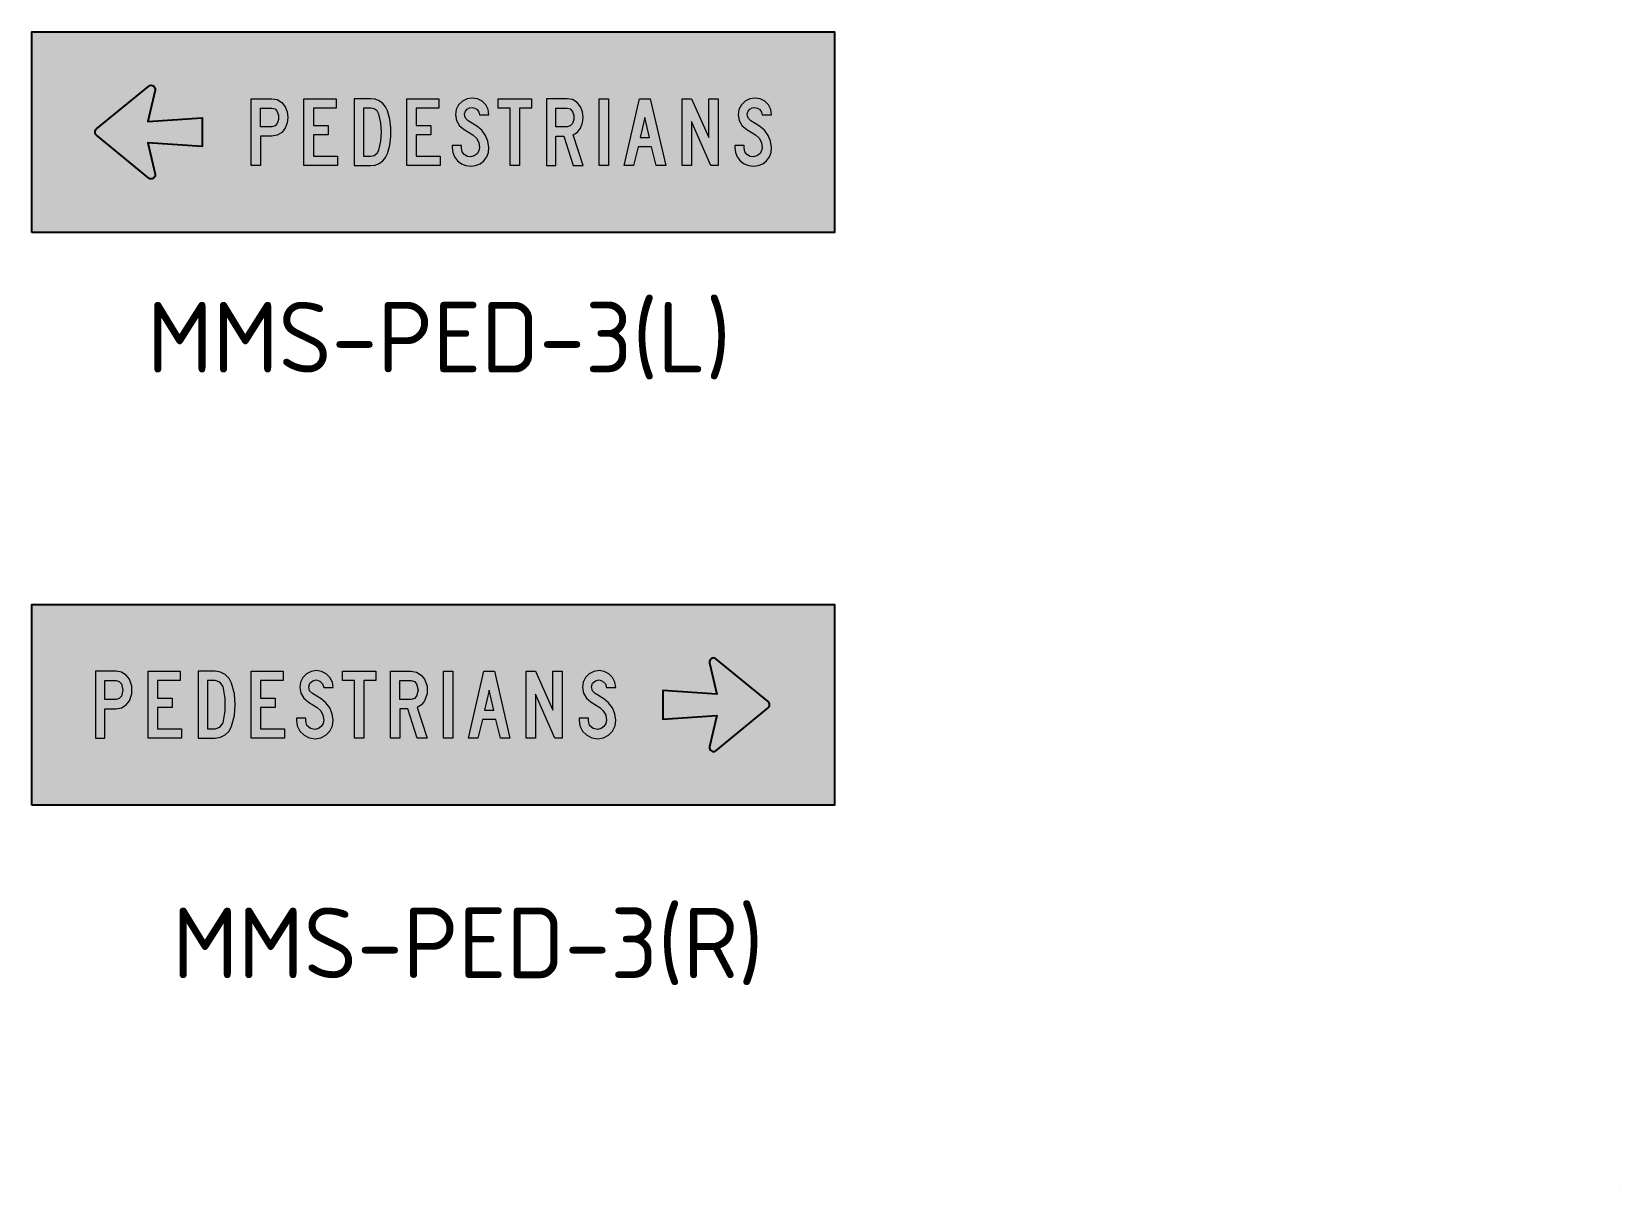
# Model space of a CAD drawing. Extents: x 122 to 359, y 73 to 246.
import ezdxf
from ezdxf.enums import TextEntityAlignment as Align

# ---------------------------------------------------------------- set-up
doc = ezdxf.new("R2010")
doc.units = 0
for name, color, linetype in [('L25', 1, 'CONTINUOUS'), ('L35', 3, 'CONTINUOUS'), ('TBLK18', 4, 'CONTINUOUS'), ('yellow', 50, 'CONTINUOUS')]:
    doc.layers.add(name, color=color, linetype=linetype)
doc.styles.add('ISO', font='iso3098b.shx')

msp = doc.modelspace()

# ---------------------------------------------------------------- hatches: boundary and pattern name
at = {"layer": 'L25'}
for points in [[(147.41, 233.42), (139.31, 232.87), (140.4, 237.55, 0.696241), (139.44, 238.15), (131.62, 231.73, 0.457164), (131.62, 230.82), (139.44, 224.4, 0.689638), (140.4, 224.98), (139.31, 229.67), (147.41, 229.12)], [(167.44, 236.27), (162.64, 236.27), (162.64, 226.27), (167.64, 226.27), (167.64, 227.67), (164.04, 227.67), (164.04, 230.87), (166.24, 230.87), (166.24, 232.27), (164.04, 232.27), (164.04, 234.87), (167.44, 234.87)], [(182.82, 236.27), (178.02, 236.27), (178.02, 226.27), (183.02, 226.27), (183.02, 227.67), (179.42, 227.67), (179.42, 230.87), (181.62, 230.87), (181.62, 232.27), (179.42, 232.27), (179.42, 234.87), (182.82, 234.87)], [(189.26, 235.9), (188.56, 236.25), (187.79, 236.37), (187.01, 236.25), (186.32, 235.9), (185.76, 235.35), (185.41, 234.65), (185.29, 233.87), (185.44, 233), (185.9, 232.23), (186.59, 231.67), (187.89, 230.87), (188.43, 230.36), (188.77, 229.71), (188.89, 228.97), (188.79, 228.46), (188.51, 228.02), (188.09, 227.71), (187.59, 227.57), (187.06, 227.64), (186.6, 227.91), (186.29, 228.35), (186.19, 228.87), (186.19, 229.27), (184.79, 229.27), (184.79, 228.97), (184.88, 228.25), (185.16, 227.57), (185.6, 226.99), (186.18, 226.54), (186.86, 226.27), (187.59, 226.17), (188.3, 226.27), (188.97, 226.55), (189.53, 227), (189.96, 227.58), (190.22, 228.25), (190.29, 228.97), (190.14, 229.91), (189.78, 230.79), (189.21, 231.56), (188.49, 232.17), (187.19, 232.97), (186.88, 233.24), (186.69, 233.6), (186.65, 234.01), (186.77, 234.4), (187.03, 234.72), (187.38, 234.92), (187.79, 234.97), (188.2, 234.87), (188.55, 234.63), (188.78, 234.28), (188.89, 233.87), (190.29, 233.87), (190.17, 234.65), (189.81, 235.35)], [(196.67, 236.27), (191.68, 236.27), (191.68, 234.87), (193.47, 234.87), (193.47, 226.27), (194.87, 226.27), (194.87, 234.87), (196.67, 234.87)], [(208.17, 236.27), (206.77, 236.27), (206.77, 226.27), (208.17, 226.27)], [(220.56, 236.27), (219.16, 236.27), (219.16, 226.27), (220.56, 226.27), (220.56, 232.87), (223.46, 226.27), (224.56, 226.27), (224.56, 236.27), (223.16, 236.27), (223.16, 230.47)], [(228.91, 234.01), (229.03, 234.4), (229.29, 234.72), (229.64, 234.92), (230.05, 234.97), (230.46, 234.87), (230.81, 234.63), (231.04, 234.28), (231.15, 233.87), (232.55, 233.87), (232.43, 234.65), (232.07, 235.35), (231.52, 235.9), (230.82, 236.25), (230.05, 236.37), (229.27, 236.25), (228.58, 235.9), (228.02, 235.35), (227.67, 234.65), (227.55, 233.87), (227.71, 233), (228.16, 232.23), (228.85, 231.67), (230.15, 230.87), (230.69, 230.36), (231.03, 229.71), (231.15, 228.97), (231.05, 228.46), (230.77, 228.02), (230.35, 227.71), (229.85, 227.57), (229.32, 227.64), (228.86, 227.91), (228.56, 228.35), (228.45, 228.87), (228.45, 229.27), (227.05, 229.27), (227.05, 228.97), (227.14, 228.25), (227.42, 227.57), (227.86, 226.99), (228.45, 226.54), (229.12, 226.27), (229.85, 226.17), (230.56, 226.27), (231.23, 226.55), (231.79, 227), (232.22, 227.58), (232.48, 228.25), (232.55, 228.97), (232.4, 229.91), (232.04, 230.79), (231.48, 231.56), (230.75, 232.17), (229.45, 232.97), (229.14, 233.24), (228.95, 233.6)], [(224.22, 152.56, 0.696241), (223.27, 151.97), (224.36, 147.29), (216.26, 147.84), (216.26, 143.54), (224.36, 144.09), (223.27, 139.4, 0.689638), (224.22, 138.81), (232.05, 145.23, 0.457164), (232.05, 146.14)], [(144.15, 150.69), (139.35, 150.69), (139.35, 140.69), (144.35, 140.69), (144.35, 142.09), (140.75, 142.09), (140.75, 145.29), (142.95, 145.29), (142.95, 146.69), (140.75, 146.69), (140.75, 149.29), (144.15, 149.29)], [(159.52, 150.69), (154.73, 150.69), (154.73, 140.69), (159.72, 140.69), (159.72, 142.09), (156.13, 142.09), (156.13, 145.29), (158.33, 145.29), (158.33, 146.69), (156.13, 146.69), (156.13, 149.29), (159.52, 149.29)], [(166.52, 149.76), (165.97, 150.31), (165.27, 150.67), (164.5, 150.79), (163.72, 150.67), (163.02, 150.31), (162.47, 149.76), (162.12, 149.06), (162, 148.29), (162.15, 147.41), (162.6, 146.65), (163.3, 146.09), (164.6, 145.29), (165.14, 144.78), (165.48, 144.12), (165.59, 143.39), (165.5, 142.88), (165.22, 142.43), (164.8, 142.12), (164.3, 141.99), (163.6, 142.13), (163.09, 142.61), (162.9, 143.29), (162.9, 143.69), (161.5, 143.69), (161.5, 143.39), (161.63, 142.52), (162.03, 141.74), (162.65, 141.12), (163.43, 140.72), (164.3, 140.59), (165.15, 140.73), (165.91, 141.13), (166.52, 141.75), (166.89, 142.53), (166.99, 143.39), (166.85, 144.33), (166.49, 145.21), (165.92, 145.98), (165.19, 146.59), (163.9, 147.39), (163.49, 147.79), (163.36, 148.35), (163.52, 148.89), (163.94, 149.27), (164.5, 149.39), (165.03, 149.22), (165.43, 148.82), (165.59, 148.29), (166.99, 148.29), (166.88, 149.06)], [(173.38, 150.69), (168.38, 150.69), (168.38, 149.29), (170.18, 149.29), (170.18, 140.69), (171.58, 140.69), (171.58, 149.29), (173.38, 149.29)], [(184.87, 150.69), (183.48, 150.69), (183.48, 140.69), (184.87, 140.69)], [(197.26, 150.69), (195.87, 150.69), (195.87, 140.69), (197.26, 140.69), (197.26, 147.29), (200.16, 140.69), (201.26, 140.69), (201.26, 150.69), (199.86, 150.69), (199.86, 144.89)], [(208.78, 149.76), (208.23, 150.31), (207.53, 150.67), (206.76, 150.79), (205.98, 150.67), (205.29, 150.31), (204.73, 149.76), (204.38, 149.06), (204.26, 148.29), (204.41, 147.41), (204.86, 146.65), (205.56, 146.09), (206.86, 145.29), (207.39, 144.78), (207.74, 144.12), (207.86, 143.39), (207.76, 142.88), (207.48, 142.43), (207.06, 142.12), (206.55, 141.99), (205.86, 142.13), (205.34, 142.61), (205.15, 143.29), (205.15, 143.69), (203.76, 143.69), (203.76, 143.39), (203.89, 142.52), (204.29, 141.74), (204.91, 141.12), (205.69, 140.72), (206.55, 140.59), (207.41, 140.73), (208.18, 141.13), (208.77, 141.75), (209.15, 142.53), (209.25, 143.39), (209.11, 144.33), (208.74, 145.21), (208.18, 145.98), (207.46, 146.59), (206.16, 147.39), (205.76, 147.79), (205.62, 148.35), (205.78, 148.89), (206.2, 149.27), (206.76, 149.39), (207.29, 149.22), (207.69, 148.82), (207.86, 148.29), (209.25, 148.29), (209.13, 149.06)]]:
    msp.add_hatch(color=256, dxfattribs=at).paths.add_polyline_path(points)
h = msp.add_hatch(color=256, dxfattribs=at)
h.paths.add_polyline_path([(159.34, 235.71), (158.65, 236.13), (157.85, 236.27), (154.75, 236.27), (154.75, 226.27), (156.15, 226.27), (156.15, 230.67), (157.85, 230.67), (158.65, 230.82), (159.34, 231.24), (159.85, 231.87), (160.15, 232.65), (160.25, 233.47), (160.15, 234.3), (159.85, 235.07)])
h.paths.add_polyline_path([(156.15, 234.87), (157.85, 234.87), (158.32, 234.74), (158.65, 234.37), (158.83, 233.78), (158.83, 233.16), (158.65, 232.57), (158.32, 232.21), (157.85, 232.07), (156.15, 232.07)], flags=16)
h = msp.add_hatch(color=256, dxfattribs=at)
h.paths.add_polyline_path([(174.42, 235.57), (173.89, 235.95), (173.28, 236.19), (172.63, 236.27), (170.13, 236.27), (170.13, 226.27), (172.63, 226.27), (173.28, 226.35), (173.89, 226.6), (174.42, 226.98), (174.84, 227.48), (175.13, 228.07), (175.46, 229.33), (175.63, 230.62), (175.63, 231.93), (175.46, 233.21), (175.13, 234.47), (174.84, 235.06)])
h.paths.add_polyline_path([(172.63, 234.87), (173.15, 234.76), (173.57, 234.44), (173.83, 233.97), (174.11, 232.64), (174.21, 231.27), (174.11, 229.91), (173.83, 228.57), (173.57, 228.11), (173.15, 227.79), (172.63, 227.67), (171.53, 227.67), (171.53, 234.87)], flags=16)
h = msp.add_hatch(color=256, dxfattribs=at)
h.paths.add_polyline_path([(203.47, 235.71), (202.77, 236.13), (201.97, 236.27), (198.88, 236.27), (198.88, 226.27), (200.28, 226.27), (200.28, 230.67), (201.47, 230.67), (202.87, 226.27), (204.37, 226.27), (202.87, 230.87), (203.51, 231.28), (203.97, 231.87), (204.27, 232.65), (204.38, 233.47), (204.27, 234.3), (203.97, 235.07)])
h.paths.add_polyline_path([(200.28, 234.87), (201.97, 234.87), (202.44, 234.74), (202.77, 234.37), (202.96, 233.78), (202.96, 233.16), (202.77, 232.57), (202.44, 232.21), (201.97, 232.07), (200.28, 232.07)], flags=16)
h = msp.add_hatch(color=256, dxfattribs=at)
h.paths.add_polyline_path([(214.41, 236.27), (212.81, 236.27), (210.51, 226.27), (211.91, 226.27), (212.61, 229.07), (214.61, 229.07), (215.31, 226.27), (216.71, 226.27)])
h.paths.add_polyline_path([(213.61, 233.47), (214.31, 230.47), (212.91, 230.47)], flags=16)
h = msp.add_hatch(color=256, dxfattribs=at)
h.paths.add_polyline_path([(136.55, 149.49), (136.05, 150.13), (135.35, 150.54), (134.56, 150.69), (131.46, 150.69), (131.46, 140.69), (132.85, 140.69), (132.85, 145.09), (134.56, 145.09), (135.35, 145.23), (136.05, 145.65), (136.55, 146.29), (136.91, 147.33), (136.91, 148.44)])
h.paths.add_polyline_path([(132.85, 149.29), (134.56, 149.29), (135.03, 149.15), (135.35, 148.79), (135.56, 147.89), (135.35, 146.99), (135.03, 146.63), (134.56, 146.49), (132.85, 146.49)], flags=16)
h = msp.add_hatch(color=256, dxfattribs=at)
h.paths.add_polyline_path([(150.88, 150.19), (150.14, 150.56), (149.34, 150.69), (146.84, 150.69), (146.84, 140.69), (149.34, 140.69), (150.14, 140.82), (150.88, 141.19), (151.46, 141.76), (151.83, 142.49), (152.23, 144.07), (152.36, 145.69), (152.23, 147.31), (151.83, 148.89), (151.46, 149.61)])
h.paths.add_polyline_path([(150.08, 149.04), (150.54, 148.39), (150.87, 146.6), (150.87, 144.78), (150.54, 142.99), (150.08, 142.34), (149.34, 142.09), (148.24, 142.09), (148.24, 149.29), (149.34, 149.29)], flags=16)
h = msp.add_hatch(color=256, dxfattribs=at)
h.paths.add_polyline_path([(180.17, 150.13), (179.48, 150.54), (178.68, 150.69), (175.58, 150.69), (175.58, 140.69), (176.98, 140.69), (176.98, 145.09), (178.18, 145.09), (179.58, 140.69), (181.08, 140.69), (179.58, 145.29), (180.22, 145.69), (180.68, 146.29), (181.04, 147.33), (181.04, 148.44), (180.68, 149.49)])
h.paths.add_polyline_path([(176.98, 149.29), (178.68, 149.29), (179.15, 149.15), (179.48, 148.79), (179.69, 147.89), (179.48, 146.99), (179.15, 146.63), (178.68, 146.49), (176.98, 146.49)], flags=16)
h = msp.add_hatch(color=256, dxfattribs=at)
h.paths.add_polyline_path([(191.12, 150.69), (189.52, 150.69), (187.22, 140.69), (188.62, 140.69), (189.32, 143.49), (191.32, 143.49), (192.02, 140.69), (193.42, 140.69)])
h.paths.add_polyline_path([(190.32, 147.89), (191.02, 144.89), (189.62, 144.89)], flags=16)
at = {"layer": 'TBLK18', "linetype": 'Continuous', "lineweight": 0}
h = msp.add_hatch(color=256, dxfattribs=at)
edge = h.paths.add_edge_path()
edge.add_spline(control_points=[(359.34, 73.22), (359.34, 73.22), (359.34, 73.22), (359.34, 73.21), (359.34, 73.21), (359.34, 73.2), (359.34, 73.2), (359.34, 73.19), (359.34, 73.19), (359.34, 73.18), (359.34, 73.18), (359.34, 73.17), (359.34, 73.16), (359.34, 73.16), (359.34, 73.15), (359.34, 73.15), (359.34, 73.14), (359.34, 73.14), (359.35, 73.14), (359.35, 73.14), (359.35, 73.14), (359.36, 73.13), (359.36, 73.13), (359.36, 73.13), (359.37, 73.13), (359.37, 73.13), (359.38, 73.13), (359.38, 73.13), (359.38, 73.13), (359.39, 73.13), (359.39, 73.13), (359.39, 73.13), (359.4, 73.13), (359.41, 73.13), (359.4, 73.13), (359.39, 73.14), (359.39, 73.14), (359.38, 73.15), (359.38, 73.16), (359.38, 73.16), (359.37, 73.17), (359.37, 73.17), (359.36, 73.18), (359.36, 73.19), (359.36, 73.19), (359.35, 73.2), (359.35, 73.21), (359.35, 73.21), (359.35, 73.22), (359.35, 73.22), (359.34, 73.22)], knot_values=[0, 0, 0, 0, 0.054791, 0.109654, 0.164445, 0.219309, 0.2741, 0.328964, 0.383755, 0.438619, 0.49341, 0.548273, 0.603065, 0.657928, 0.71272, 0.767583, 0.822422, 0.877285, 0.915081, 0.952877, 0.990673, 1.02841, 1.066205, 1.103978, 1.141774, 1.179511, 1.217306, 1.255102, 1.292898, 1.330635, 1.368431, 1.406164, 1.44396, 1.481697, 1.557116, 1.631571, 1.705158, 1.777977, 1.850139, 1.921715, 1.992768, 2.063376, 2.133612, 2.203535, 2.273205, 2.342659, 2.411987, 2.481144, 2.550218, 2.619224, 2.619224, 2.619224, 2.619224], degree=3, periodic=0)
h = msp.add_hatch(color=256, dxfattribs=at)
edge = h.paths.add_edge_path()
edge.add_spline(control_points=[(359.34, 73.22), (359.34, 73.22), (359.34, 73.22), (359.34, 73.21), (359.34, 73.21), (359.34, 73.2), (359.34, 73.2), (359.34, 73.19), (359.34, 73.19), (359.34, 73.18), (359.34, 73.18), (359.34, 73.17), (359.34, 73.16), (359.34, 73.16), (359.34, 73.15), (359.34, 73.15), (359.34, 73.14), (359.34, 73.14), (359.35, 73.14), (359.35, 73.14), (359.35, 73.14), (359.36, 73.13), (359.36, 73.13), (359.36, 73.13), (359.37, 73.13), (359.37, 73.13), (359.38, 73.13), (359.38, 73.13), (359.38, 73.13), (359.39, 73.13), (359.39, 73.13), (359.39, 73.13), (359.4, 73.13), (359.41, 73.13), (359.4, 73.13), (359.39, 73.14), (359.39, 73.14), (359.38, 73.15), (359.38, 73.16), (359.38, 73.16), (359.37, 73.17), (359.37, 73.17), (359.36, 73.18), (359.36, 73.19), (359.36, 73.19), (359.35, 73.2), (359.35, 73.21), (359.35, 73.21), (359.35, 73.22), (359.35, 73.22), (359.34, 73.22)], knot_values=[0, 0, 0, 0, 0.054791, 0.109654, 0.164445, 0.219309, 0.2741, 0.328964, 0.383755, 0.438619, 0.49341, 0.548273, 0.603065, 0.657928, 0.71272, 0.767583, 0.822422, 0.877285, 0.915081, 0.952877, 0.990673, 1.02841, 1.066205, 1.103978, 1.141774, 1.179511, 1.217306, 1.255102, 1.292898, 1.330635, 1.368431, 1.406164, 1.44396, 1.481697, 1.557116, 1.631571, 1.705158, 1.777977, 1.850139, 1.921715, 1.992768, 2.063376, 2.133612, 2.203535, 2.273205, 2.342659, 2.411987, 2.481144, 2.550218, 2.619224, 2.619224, 2.619224, 2.619224], degree=3, periodic=0)
h = msp.add_hatch(color=256, dxfattribs=at)
edge = h.paths.add_edge_path()
edge.add_spline(control_points=[(359.34, 73.22), (359.34, 73.22), (359.34, 73.22), (359.34, 73.21), (359.34, 73.21), (359.34, 73.2), (359.34, 73.2), (359.34, 73.19), (359.34, 73.19), (359.34, 73.18), (359.34, 73.18), (359.34, 73.17), (359.34, 73.16), (359.34, 73.16), (359.34, 73.15), (359.34, 73.15), (359.34, 73.14), (359.34, 73.14), (359.35, 73.14), (359.35, 73.14), (359.35, 73.14), (359.36, 73.13), (359.36, 73.13), (359.36, 73.13), (359.37, 73.13), (359.37, 73.13), (359.38, 73.13), (359.38, 73.13), (359.38, 73.13), (359.39, 73.13), (359.39, 73.13), (359.39, 73.13), (359.4, 73.13), (359.41, 73.13), (359.4, 73.13), (359.39, 73.14), (359.39, 73.14), (359.38, 73.15), (359.38, 73.16), (359.38, 73.16), (359.37, 73.17), (359.37, 73.17), (359.36, 73.18), (359.36, 73.19), (359.36, 73.19), (359.35, 73.2), (359.35, 73.21), (359.35, 73.21), (359.35, 73.22), (359.35, 73.22), (359.34, 73.22)], knot_values=[0, 0, 0, 0, 0.054791, 0.109654, 0.164445, 0.219309, 0.2741, 0.328964, 0.383755, 0.438619, 0.49341, 0.548273, 0.603065, 0.657928, 0.71272, 0.767583, 0.822422, 0.877285, 0.915081, 0.952877, 0.990673, 1.02841, 1.066205, 1.103978, 1.141774, 1.179511, 1.217306, 1.255102, 1.292898, 1.330635, 1.368431, 1.406164, 1.44396, 1.481697, 1.557116, 1.631571, 1.705158, 1.777977, 1.850139, 1.921715, 1.992768, 2.063376, 2.133612, 2.203535, 2.273205, 2.342659, 2.411987, 2.481144, 2.550218, 2.619224, 2.619224, 2.619224, 2.619224], degree=3, periodic=0)
h = msp.add_hatch(color=256, dxfattribs=at)
edge = h.paths.add_edge_path()
edge.add_spline(control_points=[(359.34, 73.22), (359.34, 73.22), (359.34, 73.22), (359.34, 73.21), (359.34, 73.21), (359.34, 73.2), (359.34, 73.2), (359.34, 73.19), (359.34, 73.19), (359.34, 73.18), (359.34, 73.18), (359.34, 73.17), (359.34, 73.16), (359.34, 73.16), (359.34, 73.15), (359.34, 73.15), (359.34, 73.14), (359.34, 73.14), (359.35, 73.14), (359.35, 73.14), (359.35, 73.14), (359.36, 73.13), (359.36, 73.13), (359.36, 73.13), (359.37, 73.13), (359.37, 73.13), (359.38, 73.13), (359.38, 73.13), (359.38, 73.13), (359.39, 73.13), (359.39, 73.13), (359.39, 73.13), (359.4, 73.13), (359.41, 73.13), (359.4, 73.13), (359.39, 73.14), (359.39, 73.14), (359.38, 73.15), (359.38, 73.16), (359.38, 73.16), (359.37, 73.17), (359.37, 73.17), (359.36, 73.18), (359.36, 73.19), (359.36, 73.19), (359.35, 73.2), (359.35, 73.21), (359.35, 73.21), (359.35, 73.22), (359.35, 73.22), (359.34, 73.22)], knot_values=[0, 0, 0, 0, 0.054791, 0.109654, 0.164445, 0.219309, 0.2741, 0.328964, 0.383755, 0.438619, 0.49341, 0.548273, 0.603065, 0.657928, 0.71272, 0.767583, 0.822422, 0.877285, 0.915081, 0.952877, 0.990673, 1.02841, 1.066205, 1.103978, 1.141774, 1.179511, 1.217306, 1.255102, 1.292898, 1.330635, 1.368431, 1.406164, 1.44396, 1.481697, 1.557116, 1.631571, 1.705158, 1.777977, 1.850139, 1.921715, 1.992768, 2.063376, 2.133612, 2.203535, 2.273205, 2.342659, 2.411987, 2.481144, 2.550218, 2.619224, 2.619224, 2.619224, 2.619224], degree=3, periodic=0)
at = {"layer": 'yellow'}
h = msp.add_hatch(color=256, dxfattribs=at)
h.paths.add_polyline_path([(241.95, 246.27), (121.95, 246.27), (121.95, 216.27), (241.95, 216.27)])
h.paths.add_polyline_path([(182.82, 236.27), (182.82, 234.87), (179.42, 234.87), (179.42, 232.27), (181.62, 232.27), (181.62, 230.87), (179.42, 230.87), (179.42, 227.67), (183.02, 227.67), (183.02, 226.27), (178.02, 226.27), (178.02, 236.27)], flags=16)
h.paths.add_polyline_path([(186.32, 235.9), (187.01, 236.25), (187.79, 236.37), (188.56, 236.25), (189.26, 235.9), (189.81, 235.35), (190.17, 234.65), (190.29, 233.87), (188.89, 233.87), (188.78, 234.28), (188.55, 234.63), (188.2, 234.87), (187.79, 234.97), (187.38, 234.92), (187.03, 234.72), (186.77, 234.4), (186.65, 234.01), (186.69, 233.6), (186.88, 233.24), (187.19, 232.97), (188.49, 232.17), (189.21, 231.56), (189.78, 230.79), (190.14, 229.91), (190.29, 228.97), (190.22, 228.25), (189.96, 227.58), (189.53, 227), (188.97, 226.55), (188.3, 226.27), (187.59, 226.17), (186.86, 226.27), (186.18, 226.54), (185.6, 226.99), (185.16, 227.57), (184.88, 228.25), (184.79, 228.97), (184.79, 229.27), (186.19, 229.27), (186.19, 228.87), (186.29, 228.35), (186.6, 227.91), (187.06, 227.64), (187.59, 227.57), (188.09, 227.71), (188.51, 228.02), (188.79, 228.46), (188.89, 228.97), (188.77, 229.71), (188.43, 230.36), (187.89, 230.87), (186.59, 231.67), (185.9, 232.23), (185.44, 233), (185.29, 233.87), (185.41, 234.65), (185.76, 235.35)], flags=16)
h.paths.add_polyline_path([(191.68, 236.27), (196.67, 236.27), (196.67, 234.87), (194.87, 234.87), (194.87, 226.27), (193.47, 226.27), (193.47, 234.87), (191.68, 234.87)], flags=16)
h.paths.add_polyline_path([(174.84, 235.06), (175.13, 234.47), (175.46, 233.21), (175.63, 231.93), (175.63, 230.62), (175.46, 229.33), (175.13, 228.07), (174.84, 227.48), (174.42, 226.98), (173.89, 226.6), (173.28, 226.35), (172.63, 226.27), (170.13, 226.27), (170.13, 236.27), (172.63, 236.27), (173.28, 236.19), (173.89, 235.95), (174.42, 235.57)], flags=16)
h.paths.add_polyline_path([(173.83, 233.97), (174.11, 232.64), (174.21, 231.27), (174.11, 229.91), (173.83, 228.57), (173.57, 228.11), (173.15, 227.79), (172.63, 227.67), (171.53, 227.67), (171.53, 234.87), (172.63, 234.87), (173.15, 234.76), (173.57, 234.44)], flags=0)
h.paths.add_polyline_path([(198.88, 236.27), (201.97, 236.27), (202.77, 236.13), (203.47, 235.71), (203.97, 235.07), (204.27, 234.3), (204.38, 233.47), (204.27, 232.65), (203.97, 231.87), (203.51, 231.28), (202.87, 230.87), (204.37, 226.27), (202.87, 226.27), (201.47, 230.67), (200.28, 230.67), (200.28, 226.27), (198.88, 226.27)], flags=16)
h.paths.add_polyline_path([(167.44, 236.27), (167.44, 234.87), (164.04, 234.87), (164.04, 232.27), (166.24, 232.27), (166.24, 230.87), (164.04, 230.87), (164.04, 227.67), (167.64, 227.67), (167.64, 226.27), (162.64, 226.27), (162.64, 236.27)], flags=16)
h.paths.add_polyline_path([(200.28, 234.87), (201.97, 234.87), (202.44, 234.74), (202.77, 234.37), (202.96, 233.78), (202.96, 233.16), (202.77, 232.57), (202.44, 232.21), (201.97, 232.07), (200.28, 232.07)], flags=0)
h.paths.add_polyline_path([(160.15, 234.3), (160.25, 233.47), (160.15, 232.65), (159.85, 231.87), (159.34, 231.24), (158.65, 230.82), (157.85, 230.67), (156.15, 230.67), (156.15, 226.27), (154.75, 226.27), (154.75, 236.27), (157.85, 236.27), (158.65, 236.13), (159.34, 235.71), (159.85, 235.07)], flags=16)
h.paths.add_polyline_path([(206.77, 236.27), (208.17, 236.27), (208.17, 226.27), (206.77, 226.27)], flags=16)
h.paths.add_polyline_path([(158.83, 233.78), (158.83, 233.16), (158.65, 232.57), (158.32, 232.21), (157.85, 232.07), (156.15, 232.07), (156.15, 234.87), (157.85, 234.87), (158.32, 234.74), (158.65, 234.37)], flags=0)
h.paths.add_polyline_path([(212.81, 236.27), (214.41, 236.27), (216.71, 226.27), (215.31, 226.27), (214.61, 229.07), (212.61, 229.07), (211.91, 226.27), (210.51, 226.27)], flags=16)
h.paths.add_polyline_path([(213.61, 233.47), (214.31, 230.47), (212.91, 230.47)], flags=0)
h.paths.add_polyline_path([(219.16, 236.27), (220.56, 236.27), (223.16, 230.47), (223.16, 236.27), (224.56, 236.27), (224.56, 226.27), (223.46, 226.27), (220.56, 232.87), (220.56, 226.27), (219.16, 226.27)], flags=16)
h.paths.add_polyline_path([(147.41, 233.42), (147.41, 229.12), (139.31, 229.67), (140.4, 224.98, -0.709056), (139.42, 224.42), (131.64, 230.8, -0.489084), (131.64, 231.75), (139.42, 238.13, -0.736738), (140.39, 237.52), (139.31, 232.87)], flags=16)
h.paths.add_polyline_path([(227.55, 233.87), (227.67, 234.65), (228.02, 235.35), (228.58, 235.9), (229.27, 236.25), (230.05, 236.37), (230.82, 236.25), (231.52, 235.9), (232.07, 235.35), (232.43, 234.65), (232.55, 233.87), (231.15, 233.87), (231.04, 234.28), (230.81, 234.63), (230.46, 234.87), (230.05, 234.97), (229.64, 234.92), (229.29, 234.72), (229.03, 234.4), (228.91, 234.01), (228.95, 233.6), (229.14, 233.24), (229.45, 232.97), (230.75, 232.17), (231.48, 231.56), (232.04, 230.79), (232.4, 229.91), (232.55, 228.97), (232.48, 228.25), (232.22, 227.58), (231.79, 227), (231.23, 226.55), (230.56, 226.27), (229.85, 226.17), (229.12, 226.27), (228.45, 226.54), (227.86, 226.99), (227.42, 227.57), (227.14, 228.25), (227.05, 228.97), (227.05, 229.27), (228.45, 229.27), (228.45, 228.87), (228.56, 228.35), (228.86, 227.91), (229.32, 227.64), (229.85, 227.57), (230.35, 227.71), (230.77, 228.02), (231.05, 228.46), (231.15, 228.97), (231.03, 229.71), (230.69, 230.36), (230.15, 230.87), (228.85, 231.67), (228.16, 232.23), (227.71, 233)], flags=16)
h = msp.add_hatch(color=256, dxfattribs=at)
h.paths.add_polyline_path([(241.95, 160.69), (121.95, 160.69), (121.95, 130.69), (241.95, 130.69)])
h.paths.add_polyline_path([(184.87, 150.69), (184.87, 140.69), (183.48, 140.69), (183.48, 150.69)], flags=16)
h.paths.add_polyline_path([(189.52, 150.69), (191.12, 150.69), (193.42, 140.69), (192.02, 140.69), (191.32, 143.49), (189.32, 143.49), (188.62, 140.69), (187.22, 140.69)], flags=16)
h.paths.add_polyline_path([(180.17, 150.13), (180.68, 149.49), (181.04, 148.44), (181.04, 147.33), (180.68, 146.29), (180.22, 145.69), (179.58, 145.29), (181.08, 140.69), (179.58, 140.69), (178.18, 145.09), (176.98, 145.09), (176.98, 140.69), (175.58, 140.69), (175.58, 150.69), (178.68, 150.69), (179.48, 150.54)], flags=16)
h.paths.add_polyline_path([(179.15, 149.15), (179.48, 148.79), (179.69, 147.89), (179.48, 146.99), (179.15, 146.63), (178.68, 146.49), (176.98, 146.49), (176.98, 149.29), (178.68, 149.29)], flags=0)
h.paths.add_polyline_path([(190.32, 147.89), (191.02, 144.89), (189.62, 144.89)], flags=0)
h.paths.add_polyline_path([(195.87, 150.69), (197.26, 150.69), (199.86, 144.89), (199.86, 150.69), (201.26, 150.69), (201.26, 140.69), (200.16, 140.69), (197.26, 147.29), (197.26, 140.69), (195.87, 140.69)], flags=16)
h.paths.add_polyline_path([(173.38, 150.69), (173.38, 149.29), (171.58, 149.29), (171.58, 140.69), (170.18, 140.69), (170.18, 149.29), (168.38, 149.29), (168.38, 150.69)], flags=16)
h.paths.add_polyline_path([(166.88, 149.06), (166.99, 148.29), (165.59, 148.29), (165.43, 148.82), (165.03, 149.22), (164.5, 149.39), (163.94, 149.27), (163.52, 148.89), (163.36, 148.35), (163.49, 147.79), (163.9, 147.39), (165.19, 146.59), (165.92, 145.98), (166.49, 145.21), (166.85, 144.33), (166.99, 143.39), (166.89, 142.53), (166.52, 141.75), (165.91, 141.13), (165.15, 140.73), (164.3, 140.59), (163.43, 140.72), (162.65, 141.12), (162.03, 141.74), (161.63, 142.52), (161.5, 143.39), (161.5, 143.69), (162.9, 143.69), (162.9, 143.29), (163.09, 142.61), (163.6, 142.13), (164.3, 141.99), (164.8, 142.12), (165.22, 142.43), (165.5, 142.88), (165.59, 143.39), (165.48, 144.12), (165.14, 144.78), (164.6, 145.29), (163.3, 146.09), (162.6, 146.65), (162.15, 147.41), (162, 148.29), (162.12, 149.06), (162.47, 149.76), (163.02, 150.31), (163.72, 150.67), (164.5, 150.79), (165.27, 150.67), (165.97, 150.31), (166.52, 149.76)], flags=16)
h.paths.add_polyline_path([(204.38, 149.06), (204.73, 149.76), (205.29, 150.31), (205.98, 150.67), (206.76, 150.79), (207.53, 150.67), (208.23, 150.31), (208.78, 149.76), (209.13, 149.06), (209.25, 148.29), (207.86, 148.29), (207.69, 148.82), (207.29, 149.22), (206.76, 149.39), (206.2, 149.27), (205.78, 148.89), (205.62, 148.35), (205.76, 147.79), (206.16, 147.39), (207.46, 146.59), (208.18, 145.98), (208.74, 145.21), (209.11, 144.33), (209.25, 143.39), (209.15, 142.53), (208.77, 141.75), (208.18, 141.13), (207.41, 140.73), (206.55, 140.59), (205.69, 140.72), (204.91, 141.12), (204.29, 141.74), (203.89, 142.52), (203.76, 143.39), (203.76, 143.69), (205.15, 143.69), (205.15, 143.29), (205.34, 142.61), (205.86, 142.13), (206.55, 141.99), (207.06, 142.12), (207.48, 142.43), (207.76, 142.88), (207.86, 143.39), (207.74, 144.12), (207.39, 144.78), (206.86, 145.29), (205.56, 146.09), (204.86, 146.65), (204.41, 147.41), (204.26, 148.29)], flags=16)
h.paths.add_polyline_path([(159.52, 150.69), (159.52, 149.29), (156.13, 149.29), (156.13, 146.69), (158.33, 146.69), (158.33, 145.29), (156.13, 145.29), (156.13, 142.09), (159.72, 142.09), (159.72, 140.69), (154.73, 140.69), (154.73, 150.69)], flags=16)
h.paths.add_polyline_path([(216.26, 147.84), (224.36, 147.29), (223.28, 151.94, -0.736738), (224.25, 152.54), (232.02, 146.16, -0.489084), (232.02, 145.21), (224.25, 138.83, -0.709056), (223.27, 139.4), (224.36, 144.09), (216.26, 143.54)], flags=16)
h.paths.add_polyline_path([(152.23, 147.31), (152.36, 145.69), (152.23, 144.07), (151.83, 142.49), (151.46, 141.76), (150.88, 141.19), (150.14, 140.82), (149.34, 140.69), (146.84, 140.69), (146.84, 150.69), (149.34, 150.69), (150.14, 150.56), (150.88, 150.19), (151.46, 149.61), (151.83, 148.89)], flags=16)
h.paths.add_polyline_path([(150.87, 146.6), (150.87, 144.78), (150.54, 142.99), (150.08, 142.34), (149.34, 142.09), (148.24, 142.09), (148.24, 149.29), (149.34, 149.29), (150.08, 149.04), (150.54, 148.39)], flags=0)
h.paths.add_polyline_path([(144.15, 150.69), (144.15, 149.29), (140.75, 149.29), (140.75, 146.69), (142.95, 146.69), (142.95, 145.29), (140.75, 145.29), (140.75, 142.09), (144.35, 142.09), (144.35, 140.69), (139.35, 140.69), (139.35, 150.69)], flags=16)
h.paths.add_polyline_path([(136.91, 148.44), (136.91, 147.33), (136.55, 146.29), (136.05, 145.65), (135.35, 145.23), (134.56, 145.09), (132.85, 145.09), (132.85, 140.69), (131.46, 140.69), (131.46, 150.69), (134.56, 150.69), (135.35, 150.54), (136.05, 150.13), (136.55, 149.49)], flags=16)
h.paths.add_polyline_path([(135.56, 147.89), (135.35, 146.99), (135.03, 146.63), (134.56, 146.49), (132.85, 146.49), (132.85, 149.29), (134.56, 149.29), (135.03, 149.15), (135.35, 148.79)], flags=0)

# ---------------------------------------------------------------- linework, layer by layer
at = {"layer": 'L25'}
for points in [[(121.95, 216.27), (121.95, 246.27), (241.95, 246.27), (241.95, 216.27)], [(121.95, 130.69), (121.95, 160.69), (241.95, 160.69), (241.95, 130.69)]]:
    msp.add_lwpolyline(points, close=True, dxfattribs=at)
for points in [[(140.4, 237.55), (139.31, 232.87), (147.41, 233.42), (147.41, 229.12), (139.31, 229.67), (140.4, 224.98, -0.689638), (139.44, 224.4), (131.64, 230.8, -0.489084), (131.64, 231.75), (139.44, 238.15, -0.696241)], [(223.27, 151.97), (224.36, 147.29), (216.26, 147.84), (216.26, 143.54), (224.36, 144.09), (223.27, 139.4, 0.689638), (224.22, 138.81), (232.02, 145.21, 0.489084), (232.02, 146.16), (224.22, 152.56, 0.696241)]]:
    msp.add_lwpolyline(points, format="xyb", close=True, dxfattribs=at)
at = {"layer": 'L25', "color": 1, "lineweight": 0}
for points in [[(134.56, 145.09), (135.35, 145.23), (136.05, 145.65), (136.55, 146.29), (136.91, 147.33), (136.91, 148.44), (136.55, 149.49), (136.05, 150.13), (135.35, 150.54), (134.56, 150.69), (131.46, 150.69), (131.46, 140.69), (132.85, 140.69), (132.85, 145.09)], [(139.35, 140.69), (139.35, 150.69), (144.15, 150.69), (144.15, 149.29), (140.75, 149.29), (140.75, 146.69), (142.95, 146.69), (142.95, 145.29), (140.75, 145.29), (140.75, 142.09), (144.35, 142.09), (144.35, 140.69), (139.35, 140.69)], [(146.84, 140.69), (149.34, 140.69), (150.14, 140.82), (150.88, 141.19), (151.46, 141.76), (151.83, 142.49), (152.23, 144.07), (152.36, 145.69), (152.23, 147.31), (151.83, 148.89), (151.46, 149.61), (150.88, 150.19), (150.14, 150.56), (149.34, 150.69), (146.84, 150.69), (146.84, 140.69)], [(154.73, 140.69), (154.73, 150.69), (159.52, 150.69), (159.52, 149.29), (156.13, 149.29), (156.13, 146.69), (158.33, 146.69), (158.33, 145.29), (156.13, 145.29), (156.13, 142.09), (159.72, 142.09), (159.72, 140.69), (154.73, 140.69)], [(164.5, 149.39), (165.03, 149.22), (165.43, 148.82), (165.59, 148.29), (166.99, 148.29), (166.88, 149.06), (166.52, 149.76), (165.97, 150.31), (165.27, 150.67), (164.5, 150.79), (163.72, 150.67), (163.02, 150.31), (162.47, 149.76), (162.12, 149.06), (162, 148.29), (162.15, 147.41), (162.6, 146.65), (163.3, 146.09), (164.6, 145.29), (165.14, 144.78), (165.48, 144.12), (165.59, 143.39), (165.5, 142.88), (165.22, 142.43), (164.8, 142.12), (164.3, 141.99), (163.6, 142.13), (163.09, 142.61), (162.9, 143.29), (162.9, 143.69), (161.5, 143.69), (161.5, 143.39), (161.63, 142.52), (162.03, 141.74), (162.65, 141.12), (163.43, 140.72), (164.3, 140.59), (165.15, 140.73), (165.91, 141.13), (166.52, 141.75), (166.89, 142.53), (166.99, 143.39), (166.85, 144.33), (166.49, 145.21), (165.92, 145.98), (165.19, 146.59), (163.9, 147.39), (163.49, 147.79), (163.36, 148.35), (163.52, 148.89), (163.94, 149.27)], [(170.18, 140.69), (170.18, 149.29), (168.38, 149.29), (168.38, 150.69), (173.38, 150.69), (173.38, 149.29), (171.58, 149.29), (171.58, 140.69), (170.18, 140.69)], [(179.58, 145.29), (181.08, 140.69), (179.58, 140.69), (178.18, 145.09), (176.98, 145.09), (176.98, 140.69), (175.58, 140.69), (175.58, 150.69), (178.68, 150.69), (179.48, 150.54), (180.17, 150.13), (180.68, 149.49), (181.04, 148.44), (181.04, 147.33), (180.68, 146.29), (180.22, 145.69)], [(183.48, 140.69), (183.48, 150.69), (184.87, 150.69), (184.87, 140.69), (183.48, 140.69)], [(187.22, 140.69), (189.52, 150.69), (191.12, 150.69), (193.42, 140.69), (192.02, 140.69), (191.32, 143.49), (189.32, 143.49), (188.62, 140.69), (187.22, 140.69)], [(195.87, 140.69), (195.87, 150.69), (197.26, 150.69), (199.86, 144.89), (199.86, 150.69), (201.26, 150.69), (201.26, 140.69), (200.16, 140.69), (197.26, 147.29), (197.26, 140.69), (195.87, 140.69)], [(207.86, 148.29), (209.25, 148.29), (209.13, 149.06), (208.78, 149.76), (208.23, 150.31), (207.53, 150.67), (206.76, 150.79), (205.98, 150.67), (205.29, 150.31), (204.73, 149.76), (204.38, 149.06), (204.26, 148.29), (204.41, 147.41), (204.86, 146.65), (205.56, 146.09), (206.86, 145.29), (207.39, 144.78), (207.74, 144.12), (207.86, 143.39), (207.76, 142.88), (207.48, 142.43), (207.06, 142.12), (206.55, 141.99), (205.86, 142.13), (205.34, 142.61), (205.15, 143.29), (205.15, 143.69), (203.76, 143.69), (203.76, 143.39), (203.89, 142.52), (204.29, 141.74), (204.91, 141.12), (205.69, 140.72), (206.55, 140.59), (207.41, 140.73), (208.18, 141.13), (208.77, 141.75), (209.15, 142.53), (209.25, 143.39), (209.11, 144.33), (208.74, 145.21), (208.18, 145.98), (207.46, 146.59), (206.16, 147.39), (205.76, 147.79), (205.62, 148.35), (205.78, 148.89), (206.2, 149.27), (206.76, 149.39), (207.29, 149.22), (207.69, 148.82)], [(132.85, 149.29), (134.56, 149.29), (135.03, 149.15), (135.35, 148.79), (135.56, 147.89), (135.35, 146.99), (135.03, 146.63), (134.56, 146.49), (132.85, 146.49)], [(148.24, 142.09), (149.34, 142.09), (150.08, 142.34), (150.54, 142.99), (150.87, 144.78), (150.87, 146.6), (150.54, 148.39), (150.08, 149.04), (149.34, 149.29), (148.24, 149.29), (148.24, 142.09)], [(176.98, 149.29), (178.68, 149.29), (179.15, 149.15), (179.48, 148.79), (179.69, 147.89), (179.48, 146.99), (179.15, 146.63), (178.68, 146.49), (176.98, 146.49)], [(190.32, 147.89), (189.62, 144.89), (191.02, 144.89)]]:
    msp.add_lwpolyline(points, close=True, dxfattribs=at)
at = {"layer": 'yellow', "color": 1, "lineweight": 0}
for points in [[(154.75, 226.27), (154.75, 236.27), (157.85, 236.27), (158.65, 236.13), (159.34, 235.71), (159.85, 235.07), (160.15, 234.3), (160.25, 233.47), (160.15, 232.65), (159.85, 231.87), (159.34, 231.24), (158.65, 230.82), (157.85, 230.67), (156.15, 230.67), (156.15, 226.27)], [(162.64, 226.27), (162.64, 236.27), (167.44, 236.27), (167.44, 234.87), (164.04, 234.87), (164.04, 232.27), (166.24, 232.27), (166.24, 230.87), (164.04, 230.87), (164.04, 227.67), (167.64, 227.67), (167.64, 226.27), (162.64, 226.27)], [(170.13, 226.27), (172.63, 226.27), (173.28, 226.35), (173.89, 226.6), (174.42, 226.98), (174.84, 227.48), (175.13, 228.07), (175.46, 229.33), (175.63, 230.62), (175.63, 231.93), (175.46, 233.21), (175.13, 234.47), (174.84, 235.06), (174.42, 235.57), (173.89, 235.95), (173.28, 236.19), (172.63, 236.27), (170.13, 236.27), (170.13, 226.27)], [(178.02, 226.27), (178.02, 236.27), (182.82, 236.27), (182.82, 234.87), (179.42, 234.87), (179.42, 232.27), (181.62, 232.27), (181.62, 230.87), (179.42, 230.87), (179.42, 227.67), (183.02, 227.67), (183.02, 226.27), (178.02, 226.27)], [(187.19, 232.97), (186.88, 233.24), (186.69, 233.6), (186.65, 234.01), (186.77, 234.4), (187.03, 234.72), (187.38, 234.92), (187.79, 234.97), (188.2, 234.87), (188.55, 234.63), (188.78, 234.28), (188.89, 233.87), (190.29, 233.87), (190.17, 234.65), (189.81, 235.35), (189.26, 235.9), (188.56, 236.25), (187.79, 236.37), (187.01, 236.25), (186.32, 235.9), (185.76, 235.35), (185.41, 234.65), (185.29, 233.87), (185.44, 233), (185.9, 232.23), (186.59, 231.67), (187.89, 230.87), (188.43, 230.36), (188.77, 229.71), (188.89, 228.97), (188.79, 228.46), (188.51, 228.02), (188.09, 227.71), (187.59, 227.57), (187.06, 227.64), (186.6, 227.91), (186.29, 228.35), (186.19, 228.87), (186.19, 229.27), (184.79, 229.27), (184.79, 228.97), (184.88, 228.25), (185.16, 227.57), (185.6, 226.99), (186.18, 226.54), (186.86, 226.27), (187.59, 226.17), (188.3, 226.27), (188.97, 226.55), (189.53, 227), (189.96, 227.58), (190.22, 228.25), (190.29, 228.97), (190.14, 229.91), (189.78, 230.79), (189.21, 231.56), (188.49, 232.17)], [(193.47, 226.27), (193.47, 234.87), (191.68, 234.87), (191.68, 236.27), (196.67, 236.27), (196.67, 234.87), (194.87, 234.87), (194.87, 226.27), (193.47, 226.27)], [(203.97, 231.87), (204.27, 232.65), (204.38, 233.47), (204.27, 234.3), (203.97, 235.07), (203.47, 235.71), (202.77, 236.13), (201.97, 236.27), (198.88, 236.27), (198.88, 226.27), (200.28, 226.27), (200.28, 230.67), (201.47, 230.67), (202.87, 226.27), (204.37, 226.27), (202.87, 230.87), (203.51, 231.28)], [(206.77, 226.27), (206.77, 236.27), (208.17, 236.27), (208.17, 226.27), (206.77, 226.27)], [(210.51, 226.27), (212.81, 236.27), (214.41, 236.27), (216.71, 226.27), (215.31, 226.27), (214.61, 229.07), (212.61, 229.07), (211.91, 226.27), (210.51, 226.27)], [(219.16, 226.27), (219.16, 236.27), (220.56, 236.27), (223.16, 230.47), (223.16, 236.27), (224.56, 236.27), (224.56, 226.27), (223.46, 226.27), (220.56, 232.87), (220.56, 226.27), (219.16, 226.27)], [(230.05, 234.97), (230.46, 234.87), (230.81, 234.63), (231.04, 234.28), (231.15, 233.87), (232.55, 233.87), (232.43, 234.65), (232.07, 235.35), (231.52, 235.9), (230.82, 236.25), (230.05, 236.37), (229.27, 236.25), (228.58, 235.9), (228.02, 235.35), (227.67, 234.65), (227.55, 233.87), (227.71, 233), (228.16, 232.23), (228.85, 231.67), (230.15, 230.87), (230.69, 230.36), (231.03, 229.71), (231.15, 228.97), (231.05, 228.46), (230.77, 228.02), (230.35, 227.71), (229.85, 227.57), (229.32, 227.64), (228.86, 227.91), (228.56, 228.35), (228.45, 228.87), (228.45, 229.27), (227.05, 229.27), (227.05, 228.97), (227.14, 228.25), (227.42, 227.57), (227.86, 226.99), (228.45, 226.54), (229.12, 226.27), (229.85, 226.17), (230.56, 226.27), (231.23, 226.55), (231.79, 227), (232.22, 227.58), (232.48, 228.25), (232.55, 228.97), (232.4, 229.91), (232.04, 230.79), (231.48, 231.56), (230.75, 232.17), (229.45, 232.97), (229.14, 233.24), (228.95, 233.6), (228.91, 234.01), (229.03, 234.4), (229.29, 234.72), (229.64, 234.92)], [(156.15, 234.87), (157.85, 234.87), (158.32, 234.74), (158.65, 234.37), (158.83, 233.78), (158.83, 233.16), (158.65, 232.57), (158.32, 232.21), (157.85, 232.07), (156.15, 232.07)], [(171.53, 227.67), (172.63, 227.67), (173.15, 227.79), (173.57, 228.11), (173.83, 228.57), (174.11, 229.91), (174.21, 231.27), (174.11, 232.64), (173.83, 233.97), (173.57, 234.44), (173.15, 234.76), (172.63, 234.87), (171.53, 234.87), (171.53, 227.67)], [(200.28, 234.87), (201.97, 234.87), (202.44, 234.74), (202.77, 234.37), (202.96, 233.78), (202.96, 233.16), (202.77, 232.57), (202.44, 232.21), (201.97, 232.07), (200.28, 232.07)], [(213.61, 233.47), (212.91, 230.47), (214.31, 230.47)]]:
    msp.add_lwpolyline(points, close=True, dxfattribs=at)

# ---------------------------------------------------------------- texts
at = {"layer": 'L35', "style": 'ISO'}
for s, p in [('MMS-PED-3(L)', (182.84, 195.35)), ('MMS-PED-3(R)', (187.16, 104.82))]:
    msp.add_text(s, height=10.5513, dxfattribs=at).set_placement(p, align=Align.CENTER)

doc.saveas('drawing.dxf')
